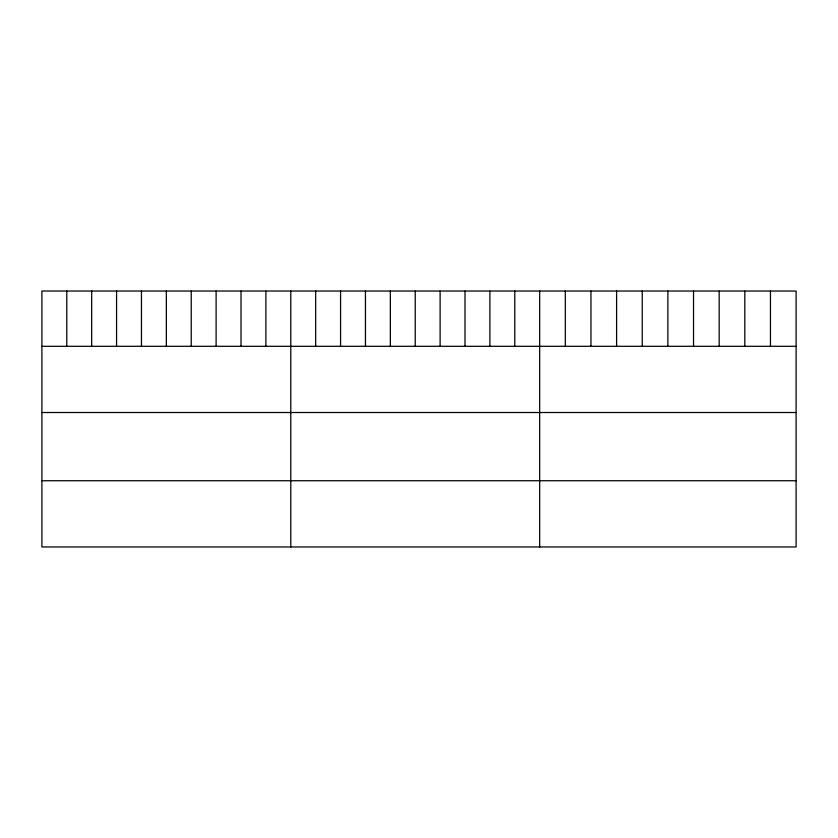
<?xml version="1.0" encoding="UTF-8"?>
<svg xmlns="http://www.w3.org/2000/svg" width="838" height="838" viewBox="0 0 838 838"><rect width="100%" height="100%" fill="white"/><g stroke="black" fill="none" stroke-linecap="round" stroke-linejoin="round"><path stroke-width="1.26" d="M796.1 346.304L796.1 546.963L41.9 546.963L41.9 291.037L796.1 291.037L796.1 346.304L41.9 346.304M41.9 412.516L796.1 412.516M41.9 480.74L796.1 480.74M770.457 291.037L770.457 346.304M744.814 291.037L744.814 346.304M719.172 291.037L719.172 346.304M693.529 291.037L693.529 346.304M667.886 291.037L667.886 346.304M642.243 291.037L642.243 346.304M616.6 291.037L616.6 346.304M590.958 291.037L590.958 346.304M565.315 291.037L565.315 346.304M539.672 291.037L539.672 546.963M514.783 291.037L514.783 346.304M489.895 291.037L489.895 346.304M465.006 291.037L465.006 346.304M440.118 291.037L440.118 346.304M415.229 291.037L415.229 346.304M390.34 291.037L390.34 346.304M365.452 291.037L365.452 346.304M340.563 291.037L340.563 346.304M315.675 291.037L315.675 346.304M290.786 291.037L290.786 546.963M265.897 291.037L265.897 346.304M241.009 291.037L241.009 346.304M216.12 291.037L216.12 346.304M191.232 291.037L191.232 346.304M166.343 291.037L166.343 346.304M141.454 291.037L141.454 346.304M116.566 291.037L116.566 346.304M91.677 291.037L91.677 346.304M66.789 291.037L66.789 346.304"/></g></svg>
